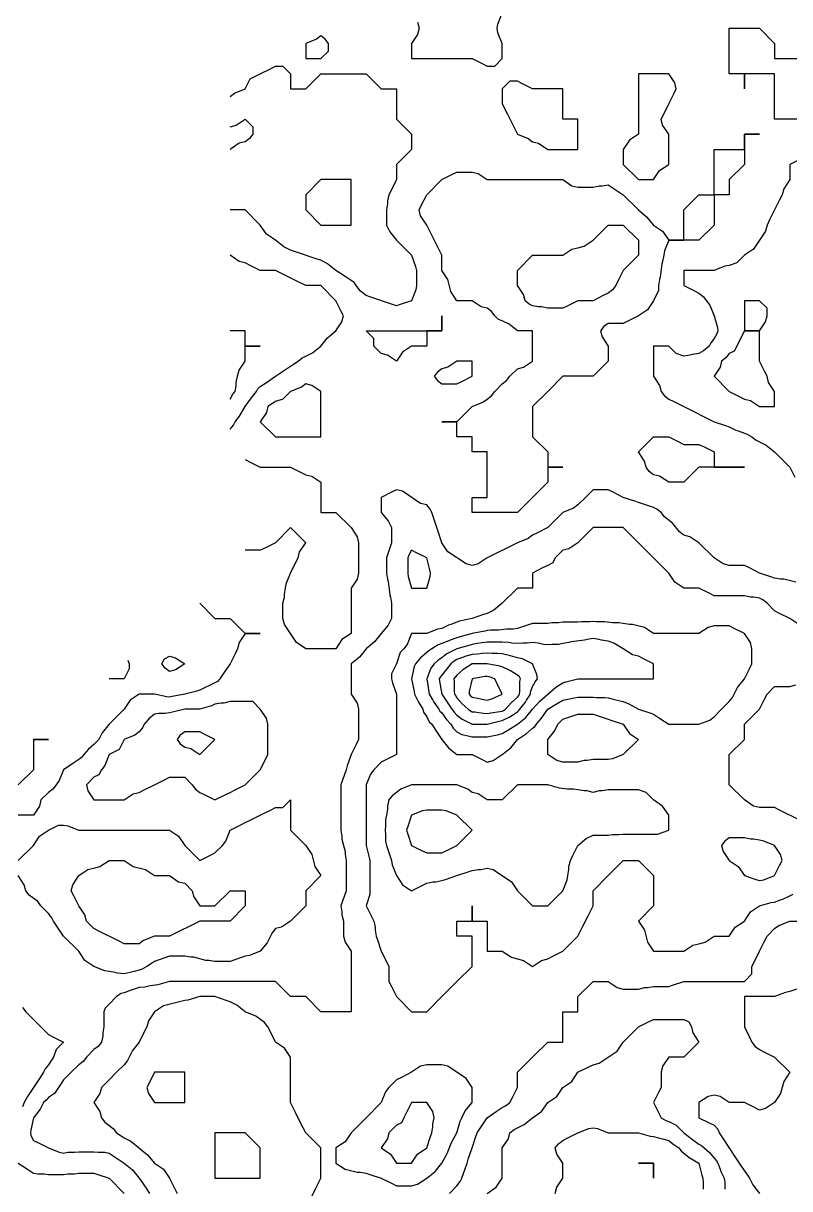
# Model space of a CAD drawing. Header units: inches. Extents: x 794995 to 811195, y 2485918 to 2508058.
# Drawn here: x 799505 to 801025, y 2496218 to 2498528 of the extents above; entities that cross this region are included whole.
import ezdxf

# ---------------------------------------------------------------- set-up
doc = ezdxf.new("R2010")
doc.units = ezdxf.units.IN
doc.header["$MEASUREMENT"] = 0
doc.layers.add('contour', color=7, linetype='Continuous')

msp = doc.modelspace()

# ---------------------------------------------------------------- linework, layer by layer
at = {"layer": 'contour'}
for points in [[(800287.2, 2498530.4), (800290.2, 2498518.4), (800287.2, 2498506.4), (800275.2, 2498488.4), (800275.2, 2498458.4), (800395.2, 2498458.4), (800415.2, 2498448.4), (800425.2, 2498443.4), (800440.2, 2498443.4), (800455.2, 2498458.4), (800455.2, 2498488.4), (800446.6, 2498509.8), (800445.2, 2498518.4), (800446.6, 2498526.9), (800455.2, 2498548.4)], [(801115.2, 2498338.4), (800995.2, 2498338.4), (800995.2, 2498428.4), (800935.2, 2498428.4), (800935.2, 2498398.4), (800935.2, 2498428.4), (800905.2, 2498428.4), (800905.2, 2498518.4), (800965.2, 2498518.4), (800995.2, 2498488.4), (800995.2, 2498458.4), (801115.2, 2498458.4)], [(799915.2, 2498383.4), (799923.7, 2498389.8), (799945.2, 2498398.4), (799955.2, 2498418.4), (799975.2, 2498428.4), (799995.2, 2498438.4), (800005.2, 2498443.4), (800020.2, 2498443.4), (800035.2, 2498428.4), (800035.2, 2498398.4), (800065.2, 2498398.4), (800095.2, 2498428.4), (800185.2, 2498428.4), (800215.2, 2498398.4), (800245.2, 2498398.4), (800245.2, 2498338.4), (800275.2, 2498308.4), (800275.2, 2498278.4), (800245.2, 2498248.4), (800245.2, 2498218.4), (800235.2, 2498198.4), (800230.2, 2498188.4), (800227.2, 2498176.4), (800227.2, 2498170.4), (800225.2, 2498158.4), (800225.2, 2498128.4), (800231.8, 2498115), (800245.2, 2498098.4), (800275.2, 2498068.4), (800282.7, 2498045.9), (800285.2, 2498038.4), (800285.2, 2498008.4), (800283.7, 2497999.8), (800275.2, 2497978.4), (800252.7, 2497970.9), (800245.2, 2497968.4), (800237.7, 2497970.9), (800192.7, 2497985.9), (800185.2, 2497988.4), (800174.2, 2497997.5), (800165.2, 2498008.4), (800161.2, 2498014.4), (800155.2, 2498018.4), (800143.2, 2498026.4), (800125.2, 2498038.4), (800108.5, 2498051.7), (800095.2, 2498058.4), (800087.7, 2498060.9), (800042.7, 2498075.9), (800035.2, 2498078.4), (800021.8, 2498085), (800005.2, 2498098.4), (799987.2, 2498110.4), (799975.2, 2498128.4), (799945.2, 2498158.4), (799915.2, 2498158.4)], [(799915.2, 2498323.4), (799927.2, 2498326.4), (799945.2, 2498338.4), (799960.2, 2498323.4), (799960.2, 2498308.4), (799953.7, 2498299.8), (799945.2, 2498293.4), (799933.2, 2498290.4), (799915.2, 2498278.4)], [(801045.2, 2498258.4), (801025.2, 2498248.4), (801025.2, 2498218.4), (801013.2, 2498200.4), (801010.2, 2498188.4), (801005.2, 2498178.4), (800995.2, 2498158.4), (800985.2, 2498138.4), (800980.2, 2498128.4), (800977.2, 2498116.4), (800965.2, 2498098.4), (800953.2, 2498080.4), (800935.2, 2498068.4), (800920.2, 2498053.4), (800905.2, 2498048.4), (800896.6, 2498046.9), (800875.2, 2498038.4), (800815.2, 2498038.4), (800815.2, 2498008.4), (800835.2, 2497998.4), (800845.2, 2497993.4), (800853.7, 2497986.9), (800866.6, 2497969.8), (800875.2, 2497948.4), (800881.8, 2497925), (800882.7, 2497918.4), (800880.6, 2497912.9), (800875.2, 2497903.4), (800868.5, 2497895), (800865.2, 2497888.4), (800854.4, 2497879.1), (800845.2, 2497873.4), (800831.8, 2497871.7), (800827.2, 2497870.4), (800815.2, 2497868.4), (800800.2, 2497873.4), (800785.2, 2497888.4), (800755.2, 2497888.4), (800755.2, 2497858.4), (800755.2, 2497828.4), (800767.2, 2497810.4), (800770.2, 2497798.4), (800776.6, 2497789.8), (800785.2, 2497783.4), (800795.2, 2497778.4), (800835.2, 2497758.4), (800855.2, 2497748.4), (800875.2, 2497738.4), (800897.7, 2497730.9), (800905.2, 2497728.4), (800918.5, 2497721.7), (800923.2, 2497720.4), (800935.2, 2497715.9), (800940.6, 2497713.8), (800950.2, 2497708.4), (800958.5, 2497701.7), (800965.2, 2497698.4), (800978.5, 2497691.7), (800995.2, 2497678.4), (801025.2, 2497648.4), (801035.2, 2497628.4)], [(799915.2, 2497723.4), (799921.8, 2497731.7), (799925.2, 2497738.4), (799934.2, 2497749.3), (799945.2, 2497768.4), (799958, 2497785.5), (799967.7, 2497798.4), (799970.2, 2497803.4), (799975.2, 2497808.4), (799987.2, 2497816.4), (800005.2, 2497828.4), (800023.2, 2497840.4), (800035.2, 2497848.4), (800041.2, 2497852.4), (800050.2, 2497858.4), (800058.5, 2497865), (800065.2, 2497868.4), (800078.5, 2497875), (800095.2, 2497888.4), (800108.5, 2497905), (800125.2, 2497918.4), (800137.2, 2497936.4), (800140.2, 2497948.4), (800135.2, 2497958.4), (800125.2, 2497978.4), (800095.2, 2498008.4), (800065.2, 2498008.4), (800045.2, 2498018.4), (800025.2, 2498028.4), (800005.2, 2498038.4), (799975.2, 2498038.4), (799955.2, 2498048.4), (799945.2, 2498053.4), (799933.2, 2498056.4), (799915.2, 2498068.4)], [(799915.2, 2497783.4), (799920.6, 2497792.9), (799925.2, 2497798.4), (799927.2, 2497810.4), (799927.2, 2497816.4), (799930.2, 2497828.4), (799933.2, 2497840.4), (799945.2, 2497858.4), (799945.2, 2497888.4), (799975.2, 2497888.4), (799945.2, 2497888.4), (799945.2, 2497918.4), (799915.2, 2497918.4)], [(799945.2, 2497663.4), (799955.2, 2497658.4), (799975.2, 2497648.4), (800035.2, 2497648.4), (800055.2, 2497638.4), (800065.2, 2497633.4), (800077.2, 2497630.4), (800095.2, 2497618.4), (800095.2, 2497558.4), (800125.2, 2497558.4), (800155.2, 2497528.4), (800167.2, 2497510.4), (800170.2, 2497498.4), (800170.2, 2497438.4), (800167.2, 2497426.4), (800155.2, 2497408.4), (800155.2, 2497318.4), (800137.2, 2497306.4), (800125.2, 2497288.4), (800065.2, 2497288.4), (800047.2, 2497300.4), (800023.2, 2497336.4), (800020.2, 2497348.4), (800020.2, 2497378.4), (800023.2, 2497390.4), (800023.2, 2497396.4), (800025.2, 2497408.4), (800026.6, 2497416.9), (800035.2, 2497438.4), (800045.2, 2497458.4), (800050.2, 2497468.4), (800053.2, 2497480.4), (800065.2, 2497498.4), (800035.2, 2497528.4), (800005.2, 2497498.4), (799985.2, 2497488.4), (799975.2, 2497483.4), (799945.2, 2497483.4)], [(801037.2, 2497420.4), (801013.2, 2497426.4), (801007.2, 2497426.4), (800995.2, 2497428.4), (800987.7, 2497430.9), (800965.2, 2497438.4), (800945.2, 2497448.4), (800935.2, 2497453.4), (800905.2, 2497453.4), (800893.2, 2497456.4), (800875.2, 2497468.4), (800845.2, 2497498.4), (800827.2, 2497510.4), (800815.2, 2497513.4), (800806.6, 2497519.8), (800793.7, 2497536.9), (800776.6, 2497549.8), (800770.2, 2497558.4), (800761.8, 2497565), (800755.2, 2497568.4), (800725.2, 2497578.4), (800717.7, 2497580.9), (800695.2, 2497588.4), (800675.2, 2497598.4), (800665.2, 2497603.4), (800635.2, 2497603.4), (800620.2, 2497588.4), (800605.2, 2497573.4), (800596.6, 2497566.9), (800575.2, 2497558.4), (800545.2, 2497528.4), (800525.2, 2497518.4), (800515.2, 2497513.4), (800506.6, 2497506.9), (800485.2, 2497498.4), (800465.2, 2497488.4), (800445.2, 2497478.4), (800425.2, 2497468.4), (800407.2, 2497456.4), (800395.2, 2497453.4), (800383.2, 2497456.4), (800347.2, 2497480.4), (800335.2, 2497498.4), (800327.7, 2497520.9), (800325.2, 2497528.4), (800315.2, 2497558.4), (800311.8, 2497565), (800305.2, 2497573.4), (800293.2, 2497576.4), (800257.2, 2497600.4), (800245.2, 2497603.4), (800235.2, 2497598.4), (800215.2, 2497588.4), (800215.2, 2497558.4), (800228.5, 2497541.7), (800235.2, 2497528.4), (800235.2, 2497498.4), (800225.2, 2497468.4), (800225.2, 2497438.4), (800227.2, 2497426.4), (800228.5, 2497421.7), (800231.8, 2497395), (800233.2, 2497390.4), (800235.2, 2497378.4), (800235.2, 2497348.4), (800228.5, 2497335), (800215.2, 2497318.4), (800201.8, 2497301.7), (800185.2, 2497288.4), (800171.8, 2497271.7), (800155.2, 2497258.4), (800155.2, 2497198.4), (800167.2, 2497180.4), (800170.2, 2497168.4), (800170.2, 2497108.4), (800165.2, 2497098.4), (800155.2, 2497078.4), (800147.7, 2497055.9), (800145.2, 2497048.4), (800135.2, 2497018.4), (800135.2, 2496928.4), (800137.2, 2496916.4), (800137.2, 2496910.4), (800143.2, 2496886.4), (800143.2, 2496880.4), (800145.2, 2496868.4), (800145.2, 2496808.4), (800135.2, 2496778.4), (800137.2, 2496766.4), (800137.2, 2496760.4), (800140.2, 2496748.4), (800140.2, 2496718.4), (800143.2, 2496706.4), (800155.2, 2496688.4), (800155.2, 2496568.4), (800095.2, 2496568.4), (800065.2, 2496598.4), (800035.2, 2496598.4), (800005.2, 2496628.4), (799795.2, 2496628.4), (799771.8, 2496621.7), (799756.6, 2496619.8), (799746.1, 2496617.5), (799735.2, 2496616.4), (799721.3, 2496612.2), (799717.2, 2496610.4), (799705.2, 2496605.9), (799699.2, 2496604.4), (799690.2, 2496598.4), (799675.2, 2496583.4), (799667.7, 2496575.9), (799665.2, 2496568.4), (799665.2, 2496538.4), (799663.2, 2496526.4), (799663.2, 2496520.4), (799660.2, 2496508.4), (799653.7, 2496499.8), (799645.2, 2496493.4), (799630.2, 2496478.4), (799623.7, 2496469.8), (799615.2, 2496463.4), (799600.2, 2496448.4), (799585.2, 2496433.4), (799579.2, 2496424.4), (799575.2, 2496418.4), (799567.2, 2496406.4), (799555.2, 2496398.4), (799550.2, 2496393.4), (799545.2, 2496388.4), (799538.5, 2496375), (799525.2, 2496358.4), (799520.2, 2496333.4), (799519.2, 2496328.4), (799520.2, 2496323.4), (799525.2, 2496313.4), (799535.2, 2496308.4), (799555.2, 2496298.4), (799576.6, 2496289.8), (799585.2, 2496288.4), (799593.7, 2496289.8), (799606.6, 2496289.8), (799615.2, 2496290.9), (799645.2, 2496290.9), (799653.7, 2496289.8), (799666.6, 2496289.8), (799675.2, 2496288.4), (799687.2, 2496280.4), (799705.2, 2496268.4), (799721.8, 2496255), (799735.2, 2496238.4), (799747.2, 2496220.4), (799755.2, 2496208.4)], [(801043.2, 2497336.4), (801025.2, 2497348.4), (801005.2, 2497358.4), (800995.2, 2497363.4), (800980.2, 2497378.4), (800971.8, 2497385), (800965.2, 2497388.4), (800953.2, 2497390.4), (800947.2, 2497390.4), (800935.2, 2497393.4), (800875.2, 2497393.4), (800865.2, 2497398.4), (800845.2, 2497408.4), (800815.2, 2497408.4), (800797.2, 2497420.4), (800785.2, 2497438.4), (800695.2, 2497528.4), (800635.2, 2497528.4), (800605.2, 2497498.4), (800587.2, 2497486.4), (800575.2, 2497483.4), (800560.2, 2497468.4), (800555.2, 2497458.4), (800545.2, 2497453.4), (800535.2, 2497448.4), (800515.2, 2497438.4), (800515.2, 2497408.4), (800485.2, 2497408.4), (800455.2, 2497378.4), (800438.5, 2497365), (800425.2, 2497358.4), (800417.7, 2497355.9), (800395.2, 2497348.4), (800370.6, 2497342.9), (800365.2, 2497340.9), (800353.2, 2497336.4), (800348.5, 2497335), (800335.2, 2497328.4), (800326.6, 2497326.9), (800305.2, 2497318.4), (800275.2, 2497318.4), (800266.6, 2497296.9), (800260.2, 2497288.4), (800252.7, 2497280.9), (800245.2, 2497258.4), (800235.2, 2497238.4), (800235.2, 2497228.4), (800237.7, 2497220.9), (800245.2, 2497198.4), (800245.2, 2497078.4), (800225.2, 2497068.4), (800215.2, 2497063.4), (800200.2, 2497048.4), (800193.7, 2497039.8), (800185.2, 2497018.4), (800185.2, 2496898.4), (800191.2, 2496874.4), (800192.7, 2496868.4), (800192.7, 2496800.9), (800185.2, 2496778.4), (800195.2, 2496758.4), (800200.2, 2496748.4), (800203.2, 2496736.4), (800203.2, 2496730.4), (800205.2, 2496718.4), (800207.7, 2496710.9), (800215.2, 2496688.4), (800225.2, 2496668.4), (800230.2, 2496658.4), (800230.2, 2496628.4), (800235.2, 2496618.4), (800245.2, 2496598.4), (800275.2, 2496568.4), (800305.2, 2496568.4), (800335.2, 2496598.4), (800365.2, 2496628.4), (800395.2, 2496658.4), (800395.2, 2496718.4), (800365.2, 2496718.4), (800365.2, 2496748.4), (800395.2, 2496748.4), (800395.2, 2496778.4), (800395.2, 2496748.4), (800425.2, 2496748.4), (800425.2, 2496688.4), (800455.2, 2496688.4), (800473.2, 2496676.4), (800497.2, 2496670.4), (800515.2, 2496658.4), (800533.2, 2496670.4), (800545.2, 2496673.4), (800555.2, 2496678.4), (800575.2, 2496688.4), (800605.2, 2496718.4), (800615.2, 2496738.4), (800625.2, 2496758.4), (800635.2, 2496778.4), (800635.2, 2496808.4), (800665.2, 2496838.4), (800695.2, 2496868.4), (800725.2, 2496868.4), (800755.2, 2496838.4), (800755.2, 2496778.4), (800725.2, 2496748.4), (800737.2, 2496730.4), (800743.2, 2496706.4), (800755.2, 2496688.4), (800815.2, 2496688.4), (800833.2, 2496700.4), (800845.2, 2496703.4), (800857.2, 2496706.4), (800875.2, 2496718.4), (800905.2, 2496718.4), (800917.2, 2496736.4), (800935.2, 2496748.4), (800947.2, 2496766.4), (800965.2, 2496778.4), (800988.5, 2496785), (800995.2, 2496785.9), (801007.2, 2496790.4), (801011.8, 2496791.7), (801025.2, 2496798.4), (801031.8, 2496801.7)], [(799855.2, 2497378.4), (799885.2, 2497348.4), (799915.2, 2497348.4), (799945.2, 2497318.4), (799975.2, 2497318.4), (799945.2, 2497318.4), (799933.2, 2497300.4), (799930.2, 2497288.4), (799925.2, 2497278.4), (799915.2, 2497258.4), (799903.2, 2497240.4), (799895.2, 2497228.4), (799890.2, 2497223.4), (799885.2, 2497220.9), (799855.2, 2497205.9), (799849.2, 2497204.4), (799825.2, 2497198.4), (799800.2, 2497193.4), (799795.2, 2497192.4), (799789.7, 2497192.9), (799765.2, 2497198.4), (799735.2, 2497198.4), (799717.2, 2497186.4), (799705.2, 2497168.4), (799675.2, 2497138.4), (799661.8, 2497121.7), (799655.2, 2497108.4), (799650.2, 2497103.4), (799645.2, 2497098.4), (799634.2, 2497089.3), (799625.2, 2497078.4), (799620.6, 2497072.9), (799615.2, 2497068.4), (799603.2, 2497060.4), (799585.2, 2497048.4), (799576.6, 2497026.9), (799570.2, 2497018.4), (799563.7, 2497009.8), (799555.2, 2497003.4), (799540.2, 2496988.4), (799537.2, 2496976.4), (799525.2, 2496958.4), (799495.2, 2496958.4)], [(799712.7, 2497265.9), (799715.2, 2497258.4), (799715.2, 2497248.4), (799705.2, 2497228.4), (799675.2, 2497228.4)], [(801045.2, 2496948.4), (801005.2, 2496968.4), (800995.2, 2496973.4), (800965.2, 2496973.4), (800953.2, 2496976.4), (800935.2, 2496988.4), (800905.2, 2497018.4), (800905.2, 2497078.4), (800935.2, 2497108.4), (800935.2, 2497138.4), (800965.2, 2497168.4), (800975.2, 2497188.4), (800980.2, 2497198.4), (800995.2, 2497213.4), (801025.2, 2497213.4), (801037.2, 2497216.4)], [(799525.2, 2497108.4), (799555.2, 2497108.4), (799525.2, 2497108.4), (799525.2, 2497078.4), (799525.2, 2497048.4), (799495.2, 2497018.4)], [(799495.2, 2496868.4), (799525.2, 2496898.4), (799537.2, 2496916.4), (799555.2, 2496928.4), (799575.2, 2496938.4), (799585.2, 2496938.4), (799593.7, 2496936.9), (799615.2, 2496928.4), (799795.2, 2496928.4), (799813.2, 2496916.4), (799825.2, 2496898.4), (799855.2, 2496868.4), (799875.2, 2496878.4), (799885.2, 2496883.4), (799900.2, 2496898.4), (799906.6, 2496906.9), (799915.2, 2496928.4), (799935.2, 2496938.4), (799945.2, 2496943.4), (799955.2, 2496948.4), (799975.2, 2496958.4), (799995.2, 2496968.4), (800005.2, 2496973.4), (800020.2, 2496973.4), (800035.2, 2496988.4), (800035.2, 2496928.4), (800065.2, 2496898.4), (800077.2, 2496880.4), (800083.2, 2496856.4), (800095.2, 2496838.4), (800065.2, 2496808.4), (800065.2, 2496778.4), (800035.2, 2496748.4), (800017.2, 2496736.4), (800005.2, 2496733.4), (799998.5, 2496725), (799995.2, 2496718.4), (799988.5, 2496705), (799975.2, 2496688.4), (799953.7, 2496679.8), (799945.2, 2496678.4), (799915.2, 2496668.4), (799885.2, 2496668.4), (799873.2, 2496670.4), (799867.2, 2496670.4), (799843.2, 2496676.4), (799837.2, 2496676.4), (799825.2, 2496678.4), (799795.2, 2496678.4), (799765.2, 2496668.4), (799759.2, 2496664.4), (799750.2, 2496658.4), (799740.6, 2496652.9), (799735.2, 2496650.9), (799725.2, 2496648.4), (799717.2, 2496646.4), (799705.2, 2496643.4), (799691.8, 2496645), (799687.2, 2496646.4), (799675.2, 2496648.4), (799666.6, 2496649.8), (799645.2, 2496658.4), (799627.2, 2496670.4), (799615.2, 2496688.4), (799585.2, 2496718.4), (799573.2, 2496736.4), (799565.2, 2496748.4), (799561.8, 2496755), (799555.2, 2496763.4), (799540.2, 2496778.4), (799533.7, 2496786.9), (799516.6, 2496799.8), (799510.2, 2496808.4), (799507.2, 2496820.4), (799495.2, 2496838.4)], [(800350.2, 2496208.4), (800365.2, 2496223.4), (800371.8, 2496231.7), (800375.2, 2496238.4), (800385.2, 2496268.4), (800387.7, 2496275.9), (800395.2, 2496298.4), (800402.7, 2496320.9), (800405.2, 2496328.4), (800413.2, 2496340.4), (800425.2, 2496358.4), (800443.2, 2496370.4), (800455.2, 2496378.4), (800461.8, 2496381.7), (800470.2, 2496388.4), (800475.2, 2496398.4), (800485.2, 2496418.4), (800485.2, 2496448.4), (800515.2, 2496478.4), (800545.2, 2496508.4), (800575.2, 2496508.4), (800575.2, 2496568.4), (800605.2, 2496568.4), (800605.2, 2496598.4), (800635.2, 2496628.4), (800665.2, 2496628.4), (800683.2, 2496616.4), (800695.2, 2496613.4), (800725.2, 2496613.4), (800737.2, 2496616.4), (800743.2, 2496616.4), (800755.2, 2496618.4), (800785.2, 2496618.4), (800792.7, 2496620.9), (800815.2, 2496628.4), (800935.2, 2496628.4), (800950.2, 2496643.4), (800950.2, 2496658.4), (800955.2, 2496668.4), (800965.2, 2496688.4), (800975.2, 2496708.4), (800980.2, 2496718.4), (800995.2, 2496733.4), (801003.7, 2496739.8), (801025.2, 2496748.4), (801085.2, 2496748.4)], [(801055.2, 2496618.4), (801025.2, 2496608.4), (801016.6, 2496606.9), (800995.2, 2496598.4), (800935.2, 2496598.4), (800935.2, 2496568.4), (800935.2, 2496538.4), (800945.2, 2496518.4), (800950.2, 2496508.4), (800956.6, 2496499.8), (800965.2, 2496493.4), (800975.2, 2496488.4), (800995.2, 2496478.4), (801025.2, 2496448.4), (801013.2, 2496430.4), (801010.2, 2496418.4), (801007.2, 2496406.4), (800995.2, 2496388.4), (800977.2, 2496376.4), (800965.2, 2496373.4), (800955.2, 2496378.4), (800935.2, 2496388.4), (800905.2, 2496388.4), (800887.2, 2496400.4), (800875.2, 2496403.4), (800863.2, 2496400.4), (800845.2, 2496388.4), (800845.2, 2496358.4), (800865.2, 2496348.4), (800875.2, 2496343.4), (800882.7, 2496335.9), (800885.2, 2496328.4), (800893.2, 2496316.4), (800917.2, 2496280.4), (800925.2, 2496268.4), (800929.2, 2496262.4), (800941.2, 2496244.4), (800945.2, 2496238.4), (800951.8, 2496225), (800965.2, 2496208.4)], [(800075.2, 2496198.4), (800085.2, 2496218.4), (800095.2, 2496238.4), (800095.2, 2496298.4), (800065.2, 2496328.4), (800055.2, 2496348.4), (800045.2, 2496368.4), (800035.2, 2496388.4), (800035.2, 2496478.4), (800023.2, 2496496.4), (800005.2, 2496508.4), (799995.2, 2496528.4), (799990.2, 2496538.4), (799983.7, 2496546.9), (799966.6, 2496559.8), (799945.2, 2496568.4), (799928.5, 2496581.7), (799915.2, 2496588.4), (799907.7, 2496590.9), (799885.2, 2496598.4), (799855.2, 2496598.4), (799831.8, 2496591.7), (799825.2, 2496590.9), (799815.2, 2496588.4), (799807.2, 2496586.4), (799783.2, 2496580.4), (799765.2, 2496568.4), (799753.2, 2496550.4), (799750.2, 2496538.4), (799745.2, 2496528.4), (799735.2, 2496508.4), (799721.8, 2496491.7), (799715.2, 2496478.4), (799711.8, 2496471.7), (799705.2, 2496463.4), (799690.2, 2496448.4), (799675.2, 2496433.4), (799660.2, 2496418.4), (799657.2, 2496406.4), (799645.2, 2496388.4), (799657.2, 2496370.4), (799660.2, 2496358.4), (799666.6, 2496349.8), (799683.7, 2496336.9), (799690.2, 2496328.4), (799699.2, 2496322.4), (799705.2, 2496318.4), (799718.5, 2496311.7), (799751.8, 2496285), (799765.2, 2496268.4), (799783.2, 2496256.4), (799795.2, 2496238.4), (799805.2, 2496218.4), (799810.2, 2496208.4)], [(799503.7, 2496576.9), (799510.2, 2496568.4), (799555.2, 2496523.4), (799565.2, 2496518.4), (799585.2, 2496508.4), (799570.2, 2496493.4), (799565.2, 2496478.4), (799561.2, 2496472.4), (799555.2, 2496463.4), (799548.5, 2496455), (799545.2, 2496448.4), (799537.2, 2496436.4), (799525.2, 2496418.4), (799513.2, 2496400.4), (799507.2, 2496388.4), (799503.7, 2496379.8)], [(800425.2, 2496208.4), (800443.2, 2496220.4), (800455.2, 2496238.4), (800455.2, 2496298.4), (800467.2, 2496316.4), (800470.2, 2496328.4), (800478.5, 2496335), (800485.2, 2496338.4), (800498.5, 2496345), (800515.2, 2496358.4), (800533.2, 2496370.4), (800545.2, 2496388.4), (800563.2, 2496400.4), (800575.2, 2496418.4), (800593.2, 2496430.4), (800605.2, 2496448.4), (800625.2, 2496458.4), (800635.2, 2496463.4), (800647.2, 2496466.4), (800665.2, 2496478.4), (800683.2, 2496490.4), (800695.2, 2496508.4), (800725.2, 2496538.4), (800745.2, 2496548.4), (800755.2, 2496553.4), (800815.2, 2496553.4), (800825.2, 2496548.4), (800830.2, 2496538.4), (800833.2, 2496526.4), (800845.2, 2496508.4), (800815.2, 2496478.4), (800785.2, 2496478.4), (800773.2, 2496460.4), (800770.2, 2496448.4), (800770.2, 2496418.4), (800765.2, 2496408.4), (800755.2, 2496388.4), (800765.2, 2496368.4), (800770.2, 2496358.4), (800779.7, 2496352.9), (800785.2, 2496350.9), (800800.2, 2496343.4), (800815.2, 2496328.4), (800832.3, 2496315.5), (800845.2, 2496305.9), (800850.2, 2496303.4), (800855.2, 2496298.4), (800865.9, 2496289.1), (800875.2, 2496278.4), (800879.8, 2496273), (800882.7, 2496268.4), (800887.2, 2496256.4), (800888.5, 2496251.7), (800895.2, 2496238.4), (800896.6, 2496229.8), (800896.6, 2496216.9)], [(800560.2, 2496208.4), (800563.2, 2496220.4), (800575.2, 2496238.4), (800575.2, 2496268.4), (800563.2, 2496286.4), (800560.2, 2496298.4), (800566.6, 2496306.9), (800575.2, 2496313.4), (800585.2, 2496318.4), (800605.2, 2496328.4), (800626.6, 2496336.9), (800635.2, 2496338.4), (800643.7, 2496336.9), (800665.2, 2496328.4), (800725.2, 2496328.4), (800748.5, 2496321.7), (800755.2, 2496320.9), (800765.2, 2496318.4), (800773.2, 2496316.4), (800785.2, 2496313.4), (800793.7, 2496306.9), (800805.2, 2496298.4), (800809.7, 2496292.9), (800815.2, 2496288.4), (800826.1, 2496279.3), (800845.2, 2496268.4), (800851.2, 2496244.4), (800852.7, 2496238.4), (800853.7, 2496229.8), (800853.7, 2496216.9)], [(799495.2, 2496268.4), (799513.2, 2496256.4), (799525.2, 2496248.4), (799533.7, 2496246.9), (799546.6, 2496246.9), (799555.2, 2496245.9), (799585.2, 2496245.9), (799593.7, 2496246.9), (799606.6, 2496246.9), (799615.2, 2496248.4), (799645.2, 2496248.4), (799652.7, 2496245.9), (799675.2, 2496238.4), (799705.2, 2496208.4)]]:
    msp.add_lwpolyline(points, dxfattribs=at)
for points in [[(800095.2, 2498458.4), (800110.2, 2498473.4), (800110.2, 2498488.4), (800103.7, 2498496.9), (800095.2, 2498503.4), (800086.6, 2498496.9), (800065.2, 2498488.4), (800065.2, 2498458.4)], [(800755.2, 2498218.4), (800767.2, 2498236.4), (800785.2, 2498248.4), (800785.2, 2498308.4), (800773.2, 2498326.4), (800770.2, 2498338.4), (800775.2, 2498348.4), (800785.2, 2498368.4), (800795.2, 2498388.4), (800800.2, 2498398.4), (800797.2, 2498410.4), (800785.2, 2498428.4), (800725.2, 2498428.4), (800725.2, 2498398.4), (800725.2, 2498308.4), (800707.2, 2498296.4), (800695.2, 2498278.4), (800695.2, 2498248.4), (800725.2, 2498218.4)], [(800575.2, 2498278.4), (800605.2, 2498278.4), (800605.2, 2498338.4), (800575.2, 2498338.4), (800575.2, 2498398.4), (800515.2, 2498398.4), (800495.2, 2498408.4), (800485.2, 2498413.4), (800470.2, 2498413.4), (800455.2, 2498398.4), (800455.2, 2498368.4), (800465.2, 2498348.4), (800475.2, 2498328.4), (800485.2, 2498308.4), (800506.6, 2498299.8), (800515.2, 2498293.4), (800527.2, 2498290.4), (800545.2, 2498278.4)], [(800485.2, 2497558.4), (800395.2, 2497558.4), (800395.2, 2497588.4), (800425.2, 2497588.4), (800425.2, 2497678.4), (800395.2, 2497678.4), (800395.2, 2497708.4), (800365.2, 2497708.4), (800365.2, 2497738.4), (800335.2, 2497738.4), (800365.2, 2497738.4), (800395.2, 2497768.4), (800416.6, 2497776.9), (800425.2, 2497783.4), (800433.7, 2497789.8), (800440.2, 2497798.4), (800455.2, 2497813.4), (800463.7, 2497819.8), (800470.2, 2497828.4), (800485.2, 2497843.4), (800497.2, 2497846.4), (800515.2, 2497858.4), (800515.2, 2497918.4), (800485.2, 2497918.4), (800468.5, 2497931.7), (800455.2, 2497938.4), (800447.7, 2497940.9), (800440.2, 2497948.4), (800433.7, 2497956.9), (800425.2, 2497963.4), (800413.2, 2497966.4), (800395.2, 2497978.4), (800365.2, 2497978.4), (800353.2, 2497996.4), (800347.2, 2498020.4), (800335.2, 2498038.4), (800335.2, 2498068.4), (800325.2, 2498088.4), (800315.2, 2498108.4), (800305.2, 2498128.4), (800293.2, 2498146.4), (800290.2, 2498158.4), (800295.2, 2498168.4), (800305.2, 2498188.4), (800335.2, 2498218.4), (800355.2, 2498228.4), (800365.2, 2498233.4), (800395.2, 2498233.4), (800407.2, 2498230.4), (800425.2, 2498218.4), (800575.2, 2498218.4), (800593.2, 2498206.4), (800605.2, 2498203.4), (800635.2, 2498203.4), (800647.2, 2498206.4), (800653.2, 2498206.4), (800665.2, 2498208.4), (800677.2, 2498200.4), (800695.2, 2498188.4), (800725.2, 2498158.4), (800741.3, 2498144.5), (800755.2, 2498128.4), (800773.2, 2498116.4), (800785.2, 2498098.4), (800815.2, 2498098.4), (800815.2, 2498158.4), (800845.2, 2498188.4), (800875.2, 2498188.4), (800875.2, 2498278.4), (800905.2, 2498278.4), (800935.2, 2498278.4), (800935.2, 2498308.4), (800965.2, 2498308.4), (800935.2, 2498308.4), (800935.2, 2498278.4), (800935.2, 2498248.4), (800905.2, 2498218.4), (800905.2, 2498188.4), (800875.2, 2498188.4), (800875.2, 2498158.4), (800875.2, 2498128.4), (800845.2, 2498098.4), (800785.2, 2498098.4), (800776.6, 2498076.9), (800775.2, 2498068.4), (800773.2, 2498056.4), (800771.8, 2498051.7), (800768.5, 2498025), (800767.2, 2498020.4), (800765.2, 2498008.4), (800765.2, 2497998.4), (800755.2, 2497978.4), (800743.2, 2497960.4), (800725.2, 2497948.4), (800705.2, 2497938.4), (800695.2, 2497933.4), (800665.2, 2497933.4), (800656.6, 2497926.9), (800650.2, 2497918.4), (800653.2, 2497906.4), (800665.2, 2497888.4), (800665.2, 2497858.4), (800635.2, 2497828.4), (800575.2, 2497828.4), (800545.2, 2497798.4), (800515.2, 2497768.4), (800515.2, 2497708.4), (800545.2, 2497678.4), (800545.2, 2497648.4), (800575.2, 2497648.4), (800545.2, 2497648.4), (800545.2, 2497618.4), (800515.2, 2497588.4)], [(800125.2, 2498128.4), (800155.2, 2498128.4), (800155.2, 2498218.4), (800095.2, 2498218.4), (800065.2, 2498188.4), (800065.2, 2498158.4), (800095.2, 2498128.4)], [(800635.2, 2497978.4), (800605.2, 2497978.4), (800585.2, 2497968.4), (800575.2, 2497963.4), (800545.2, 2497963.4), (800533.2, 2497966.4), (800527.2, 2497966.4), (800515.2, 2497968.4), (800508.5, 2497971.7), (800500.2, 2497978.4), (800497.2, 2497990.4), (800485.2, 2498008.4), (800485.2, 2498038.4), (800515.2, 2498068.4), (800575.2, 2498068.4), (800593.2, 2498080.4), (800605.2, 2498083.4), (800617.2, 2498086.4), (800635.2, 2498098.4), (800665.2, 2498128.4), (800695.2, 2498128.4), (800725.2, 2498098.4), (800725.2, 2498068.4), (800695.2, 2498038.4), (800685.2, 2498018.4), (800680.2, 2498008.4), (800673.7, 2497999.8), (800665.2, 2497993.4), (800655.2, 2497988.4)], [(800965.2, 2497918.4), (800977.2, 2497936.4), (800980.2, 2497948.4), (800980.2, 2497963.4), (800965.2, 2497978.4), (800935.2, 2497978.4), (800935.2, 2497948.4), (800935.2, 2497918.4)], [(800245.2, 2497858.4), (800227.2, 2497870.4), (800215.2, 2497873.4), (800200.2, 2497888.4), (800200.2, 2497903.4), (800185.2, 2497918.4), (800305.2, 2497918.4), (800335.2, 2497918.4), (800335.2, 2497948.4), (800335.2, 2497918.4), (800305.2, 2497918.4), (800305.2, 2497888.4), (800275.2, 2497888.4), (800257.2, 2497876.4)], [(800965.2, 2497768.4), (800995.2, 2497768.4), (800995.2, 2497798.4), (800983.2, 2497816.4), (800980.2, 2497828.4), (800975.2, 2497838.4), (800965.2, 2497858.4), (800965.2, 2497918.4), (800935.2, 2497918.4), (800925.2, 2497898.4), (800920.2, 2497888.4), (800915.2, 2497878.4), (800905.2, 2497873.4), (800898.5, 2497865), (800890.2, 2497858.4), (800887.2, 2497846.4), (800875.2, 2497828.4), (800905.2, 2497798.4), (800925.2, 2497788.4), (800935.2, 2497783.4), (800947.2, 2497780.4)], [(800365.2, 2497813.4), (800375.2, 2497818.4), (800395.2, 2497828.4), (800395.2, 2497858.4), (800365.2, 2497858.4), (800347.2, 2497846.4), (800335.2, 2497843.4), (800326.6, 2497836.9), (800320.2, 2497828.4), (800326.6, 2497819.8), (800335.2, 2497813.4)], [(800065.2, 2497708.4), (800095.2, 2497708.4), (800095.2, 2497798.4), (800077.2, 2497810.4), (800065.2, 2497813.4), (800056.6, 2497806.9), (800035.2, 2497798.4), (800020.2, 2497783.4), (800005.2, 2497778.4), (799999.2, 2497774.4), (799990.2, 2497768.4), (799987.2, 2497756.4), (799975.2, 2497738.4), (800005.2, 2497708.4)], [(800815.2, 2497618.4), (800785.2, 2497618.4), (800767.2, 2497630.4), (800755.2, 2497633.4), (800746.6, 2497639.8), (800740.2, 2497648.4), (800737.2, 2497660.4), (800725.2, 2497678.4), (800755.2, 2497708.4), (800785.2, 2497708.4), (800805.2, 2497698.4), (800815.2, 2497693.4), (800845.2, 2497693.4), (800855.2, 2497688.4), (800875.2, 2497678.4), (800875.2, 2497648.4), (800935.2, 2497648.4), (800845.2, 2497648.4)], [(800305.2, 2497408.4), (800311.8, 2497431.7), (800312.7, 2497438.4), (800311.2, 2497444.4), (800305.2, 2497468.4), (800285.2, 2497478.4), (800275.2, 2497483.4), (800269.7, 2497473.8), (800267.7, 2497468.4), (800267.7, 2497438.4), (800268.5, 2497431.7), (800275.2, 2497408.4)], [(800425.2, 2497063.4), (800437.2, 2497066.4), (800455.2, 2497078.4), (800471.8, 2497091.7), (800485.2, 2497108.4), (800503.2, 2497120.4), (800515.2, 2497130.9), (800519.4, 2497134.1), (800522.7, 2497138.4), (800533.2, 2497150.4), (800545.2, 2497168.4), (800563.9, 2497179.6), (800575.2, 2497186.4), (800585.2, 2497188.4), (800597.7, 2497190.9), (800605.2, 2497192.4), (800635.2, 2497192.4), (800641.8, 2497191.7), (800658.5, 2497191.7), (800665.2, 2497190.9), (800675.2, 2497188.4), (800683.2, 2497186.4), (800695.2, 2497183.4), (800706.1, 2497179.3), (800725.2, 2497168.4), (800747.7, 2497160.9), (800755.2, 2497158.4), (800767.2, 2497150.4), (800785.2, 2497138.4), (800845.2, 2497138.4), (800866.6, 2497146.9), (800875.2, 2497153.4), (800890.2, 2497168.4), (800905.2, 2497183.4), (800911.8, 2497191.7), (800915.2, 2497198.4), (800921.8, 2497211.7), (800935.2, 2497228.4), (800945.2, 2497248.4), (800950.2, 2497258.4), (800950.2, 2497288.4), (800947.2, 2497300.4), (800935.2, 2497318.4), (800915.2, 2497328.4), (800905.2, 2497333.4), (800875.2, 2497333.4), (800863.2, 2497330.4), (800845.2, 2497318.4), (800755.2, 2497318.4), (800737.2, 2497330.4), (800713.2, 2497336.4), (800707.2, 2497336.4), (800695.2, 2497338.4), (800686.6, 2497339.8), (800673.7, 2497339.8), (800658.5, 2497341.7), (800641.8, 2497341.7), (800635.2, 2497342.4), (800628.5, 2497341.7), (800611.8, 2497341.7), (800605.2, 2497340.9), (800575.2, 2497340.9), (800566.6, 2497339.8), (800553.7, 2497339.8), (800545.2, 2497338.4), (800515.2, 2497338.4), (800485.2, 2497328.4), (800476.6, 2497326.9), (800463.7, 2497326.9), (800448.5, 2497325), (800431.8, 2497325), (800425.2, 2497324.4), (800420.2, 2497323.4), (800395.2, 2497318.4), (800371.8, 2497311.7), (800365.2, 2497309.8), (800351.8, 2497305), (800349.3, 2497304.2), (800335.2, 2497298.4), (800327.7, 2497295.9), (800315.2, 2497288.4), (800309.2, 2497284.4), (800305.2, 2497280.9), (800293.2, 2497270.4), (800282.7, 2497258.4), (800280.6, 2497252.9), (800275.2, 2497228.4), (800280.2, 2497203.4), (800281.2, 2497198.4), (800287.2, 2497186.4), (800289, 2497182.2), (800297.7, 2497168.4), (800299.2, 2497162.4), (800305.2, 2497153.4), (800310.2, 2497143.4), (800315.2, 2497138.4), (800323.2, 2497126.4), (800335.2, 2497108.4), (800348.5, 2497091.7), (800365.2, 2497078.4), (800395.2, 2497078.4), (800415.2, 2497068.4)], [(800455.2, 2497120.4), (800466.4, 2497127.1), (800485.2, 2497138.4), (800501.8, 2497151.7), (800515.2, 2497168.4), (800529.3, 2497184.2), (800545.2, 2497198.4), (800561.3, 2497212.2), (800575.2, 2497220.9), (800581.2, 2497222.4), (800605.2, 2497228.4), (800725.2, 2497228.4), (800755.2, 2497228.4), (800755.2, 2497258.4), (800735.2, 2497268.4), (800725.2, 2497273.4), (800713.2, 2497276.4), (800695.2, 2497288.4), (800676.1, 2497299.3), (800665.2, 2497303.4), (800651.8, 2497305), (800647.2, 2497306.4), (800635.2, 2497308.4), (800623.2, 2497306.4), (800618.5, 2497305), (800591.8, 2497301.7), (800587.2, 2497300.4), (800575.2, 2497298.4), (800566.6, 2497296.9), (800553.7, 2497296.9), (800545.2, 2497295.9), (800536.6, 2497296.9), (800526.1, 2497299.3), (800515.2, 2497300.4), (800504.2, 2497299.3), (800496.1, 2497299.3), (800485.2, 2497298.4), (800474.2, 2497299.3), (800467.2, 2497300.4), (800455.2, 2497301.2), (800425.2, 2497301.2), (800405.2, 2497298.4), (800395.2, 2497296.9), (800388.5, 2497295), (800365.2, 2497288.4), (800345.2, 2497278.4), (800335.2, 2497270.4), (800328.1, 2497265.4), (800320.2, 2497258.4), (800313.7, 2497249.8), (800305.2, 2497228.4), (800309.4, 2497202.6), (800310.2, 2497198.4), (800317.2, 2497186.4), (800319.3, 2497182.5), (800329.2, 2497168.4), (800331.4, 2497164.6), (800335.2, 2497160.9), (800344.6, 2497147.8), (800353.2, 2497138.4), (800357.7, 2497130.9), (800365.2, 2497123.4), (800375.2, 2497118.4), (800387.7, 2497115.9), (800395.2, 2497113.4), (800425.2, 2497113.4), (800431.8, 2497115), (800445.9, 2497117.6)], [(799825.2, 2497258.4), (799807.2, 2497246.4), (799795.2, 2497243.4), (799786.6, 2497249.8), (799780.2, 2497258.4), (799785.2, 2497268.4), (799795.2, 2497273.4), (799807.2, 2497270.4)], [(800485.2, 2497163.4), (800487.9, 2497165.6), (800490.2, 2497168.4), (800500.9, 2497182.6), (800503.2, 2497186.4), (800510.9, 2497198.4), (800511.4, 2497202.1), (800515.2, 2497213.4), (800520.6, 2497222.9), (800525.2, 2497228.4), (800523.7, 2497236.9), (800515.2, 2497258.4), (800495.2, 2497268.4), (800485.2, 2497270.4), (800471.3, 2497274.5), (800468.5, 2497275), (800455.2, 2497278.4), (800445.9, 2497279.1), (800434.4, 2497279.1), (800425.2, 2497279.8), (800415.9, 2497279.1), (800405.7, 2497277.8), (800395.2, 2497277.1), (800380.9, 2497272.6), (800378.5, 2497271.7), (800365.2, 2497266.9), (800359.7, 2497263.8), (800353.2, 2497258.4), (800345.2, 2497248.4), (800335.2, 2497235.9), (800331.8, 2497231.7), (800330.2, 2497228.4), (800330.9, 2497224.1), (800335.2, 2497198.4), (800347.2, 2497180.4), (800355.2, 2497168.4), (800359.4, 2497162.6), (800365.2, 2497156.4), (800375.7, 2497148.9), (800395.2, 2497138.4), (800425.2, 2497138.4), (800448.8, 2497144.7), (800455.2, 2497145.9), (800470.2, 2497153.4)], [(800455.2, 2497164.6), (800457.7, 2497165.9), (800461.2, 2497168.4), (800472.5, 2497181), (800485.2, 2497192.4), (800487.8, 2497195.8), (800489.4, 2497198.4), (800490.2, 2497203.4), (800490.2, 2497223.4), (800491.2, 2497228.4), (800489.2, 2497232.4), (800485.2, 2497235.9), (800471.3, 2497244.5), (800467.2, 2497246.4), (800455.2, 2497252.4), (800450.5, 2497253.7), (800425.2, 2497258.4), (800395.2, 2497258.4), (800377.2, 2497246.4), (800365.2, 2497235.9), (800359.2, 2497228.4), (800359.7, 2497222.9), (800359.7, 2497203.8), (800360.2, 2497198.4), (800362.2, 2497195.4), (800365.2, 2497190.9), (800375.7, 2497178.9), (800387.7, 2497168.4), (800392, 2497165.2), (800395.2, 2497163.4), (800400.6, 2497162.9), (800417.2, 2497160.4), (800425.2, 2497159.8), (800432.2, 2497161.3), (800450.5, 2497163.7)], [(800425.2, 2497186.4), (800434.4, 2497189.1), (800455.2, 2497198.4), (800445.2, 2497218.4), (800440.2, 2497228.4), (800429.2, 2497232.4), (800425.2, 2497233.4), (800420.5, 2497233), (800395.2, 2497228.4), (800389.7, 2497203.8), (800389.2, 2497198.4), (800392, 2497195.2), (800395.2, 2497192.4), (800402.7, 2497190.9), (800415.2, 2497188.4)], [(799915.2, 2497003.4), (799925.2, 2497008.4), (799945.2, 2497018.4), (799975.2, 2497048.4), (799985.2, 2497068.4), (799990.2, 2497078.4), (799990.2, 2497138.4), (799987.2, 2497150.4), (799975.2, 2497168.4), (799960.2, 2497183.4), (799915.2, 2497183.4), (799903.2, 2497180.4), (799897.2, 2497180.4), (799885.2, 2497178.4), (799878.5, 2497175), (799855.2, 2497168.4), (799825.2, 2497168.4), (799801.2, 2497162.4), (799795.2, 2497160.9), (799786.6, 2497159.8), (799773.7, 2497159.8), (799765.2, 2497158.4), (799754.2, 2497149.3), (799745.2, 2497138.4), (799741.8, 2497131.7), (799735.2, 2497123.4), (799726.6, 2497116.9), (799705.2, 2497108.4), (799695.2, 2497088.4), (799675.2, 2497078.4), (799666.6, 2497056.9), (799660.2, 2497048.4), (799655.2, 2497038.4), (799645.2, 2497033.4), (799630.2, 2497018.4), (799633.2, 2497006.4), (799645.2, 2496988.4), (799705.2, 2496988.4), (799723.2, 2497000.4), (799735.2, 2497003.4), (799745.2, 2497008.4), (799765.2, 2497018.4), (799785.2, 2497028.4), (799795.2, 2497033.4), (799825.2, 2497033.4), (799840.2, 2497018.4), (799846.6, 2497009.8), (799855.2, 2497003.4), (799865.2, 2496998.4), (799885.2, 2496988.4), (799905.2, 2496998.4)], [(800695.2, 2497078.4), (800673.7, 2497069.8), (800665.2, 2497068.4), (800635.2, 2497068.4), (800623.2, 2497066.4), (800617.2, 2497066.4), (800605.2, 2497063.4), (800575.2, 2497063.4), (800563.2, 2497066.4), (800545.2, 2497078.4), (800545.2, 2497108.4), (800558.5, 2497125), (800565.2, 2497138.4), (800570.2, 2497143.4), (800575.2, 2497148.4), (800605.2, 2497158.4), (800635.2, 2497158.4), (800665.2, 2497148.4), (800672.7, 2497145.9), (800695.2, 2497138.4), (800707.2, 2497120.4), (800725.2, 2497108.4)], [(799855.2, 2497078.4), (799885.2, 2497108.4), (799865.2, 2497118.4), (799855.2, 2497123.4), (799825.2, 2497123.4), (799816.6, 2497116.9), (799810.2, 2497108.4), (799816.6, 2497099.8), (799825.2, 2497093.4), (799837.2, 2497090.4)], [(800545.2, 2496778.4), (800575.2, 2496808.4), (800583.7, 2496829.8), (800585.2, 2496838.4), (800587.2, 2496850.4), (800587.2, 2496856.4), (800590.2, 2496868.4), (800595.2, 2496878.4), (800605.2, 2496898.4), (800621.8, 2496911.7), (800635.2, 2496918.4), (800665.2, 2496918.4), (800673.7, 2496919.8), (800686.6, 2496919.8), (800695.2, 2496920.9), (800755.2, 2496920.9), (800762.7, 2496920.9), (800785.2, 2496928.4), (800785.2, 2496958.4), (800773.2, 2496976.4), (800755.2, 2496988.4), (800740.2, 2497003.4), (800725.2, 2497008.4), (800665.2, 2497008.4), (800653.2, 2497006.4), (800647.2, 2497006.4), (800635.2, 2497003.4), (800623.2, 2497006.4), (800617.2, 2497006.4), (800605.2, 2497008.4), (800596.6, 2497009.8), (800583.7, 2497009.8), (800568.5, 2497011.7), (800545.2, 2497018.4), (800485.2, 2497018.4), (800455.2, 2496988.4), (800425.2, 2496988.4), (800407.2, 2497000.4), (800395.2, 2497003.4), (800386.6, 2497009.8), (800365.2, 2497018.4), (800275.2, 2497018.4), (800253.7, 2497009.8), (800236.6, 2496996.9), (800230.2, 2496988.4), (800227.2, 2496976.4), (800227.2, 2496970.4), (800225.2, 2496958.4), (800223.7, 2496949.8), (800223.7, 2496936.9), (800222.7, 2496928.4), (800223.7, 2496919.8), (800223.7, 2496906.9), (800225.2, 2496898.4), (800235.2, 2496868.4), (800236.6, 2496859.8), (800245.2, 2496838.4), (800257.2, 2496820.4), (800275.2, 2496808.4), (800295.2, 2496818.4), (800305.2, 2496823.4), (800317.2, 2496826.4), (800323.2, 2496826.4), (800335.2, 2496828.4), (800342.7, 2496830.9), (800365.2, 2496838.4), (800387.7, 2496845.9), (800395.2, 2496848.4), (800407.2, 2496850.4), (800413.2, 2496850.4), (800425.2, 2496853.4), (800437.2, 2496850.4), (800473.2, 2496826.4), (800485.2, 2496808.4), (800515.2, 2496778.4)], [(800335.2, 2496883.4), (800345.2, 2496888.4), (800365.2, 2496898.4), (800395.2, 2496928.4), (800365.2, 2496958.4), (800343.7, 2496966.9), (800335.2, 2496968.4), (800305.2, 2496968.4), (800296.6, 2496966.9), (800275.2, 2496958.4), (800267.7, 2496935.9), (800265.2, 2496928.4), (800267.7, 2496920.9), (800275.2, 2496898.4), (800295.2, 2496888.4), (800305.2, 2496883.4)], [(800965.2, 2496828.4), (800973.7, 2496829.8), (800995.2, 2496838.4), (801005.2, 2496858.4), (801010.2, 2496868.4), (801007.2, 2496880.4), (800995.2, 2496898.4), (800973.7, 2496906.9), (800965.2, 2496908.4), (800953.2, 2496910.4), (800947.2, 2496910.4), (800935.2, 2496913.4), (800905.2, 2496913.4), (800896.6, 2496906.9), (800890.2, 2496898.4), (800893.2, 2496886.4), (800905.2, 2496868.4), (800923.2, 2496856.4), (800935.2, 2496838.4), (800957.7, 2496830.9)], [(799795.2, 2496718.4), (799765.2, 2496718.4), (799743.7, 2496709.8), (799735.2, 2496703.4), (799705.2, 2496703.4), (799695.2, 2496708.4), (799655.2, 2496728.4), (799645.2, 2496733.4), (799630.2, 2496748.4), (799627.2, 2496760.4), (799615.2, 2496778.4), (799605.2, 2496798.4), (799600.2, 2496808.4), (799603.2, 2496820.4), (799615.2, 2496838.4), (799633.2, 2496850.4), (799645.2, 2496853.4), (799657.2, 2496856.4), (799675.2, 2496868.4), (799705.2, 2496868.4), (799723.2, 2496856.4), (799747.2, 2496850.4), (799765.2, 2496838.4), (799795.2, 2496838.4), (799813.2, 2496826.4), (799825.2, 2496823.4), (799840.2, 2496808.4), (799843.2, 2496796.4), (799855.2, 2496778.4), (799885.2, 2496778.4), (799915.2, 2496808.4), (799945.2, 2496808.4), (799945.2, 2496778.4), (799915.2, 2496748.4), (799855.2, 2496748.4), (799835.2, 2496738.4), (799815.2, 2496728.4)], [(800275.2, 2496223.4), (800287.2, 2496226.4), (800305.2, 2496238.4), (800321.8, 2496251.7), (800335.2, 2496268.4), (800346.1, 2496287.5), (800354.2, 2496309.3), (800365.2, 2496328.4), (800371.8, 2496351.7), (800375.2, 2496358.4), (800381.8, 2496371.7), (800395.2, 2496388.4), (800395.2, 2496418.4), (800383.2, 2496436.4), (800347.2, 2496460.4), (800335.2, 2496463.4), (800305.2, 2496463.4), (800293.2, 2496460.4), (800275.2, 2496448.4), (800255.2, 2496438.4), (800245.2, 2496433.4), (800230.2, 2496418.4), (800223.7, 2496409.8), (800215.2, 2496388.4), (800185.2, 2496358.4), (800155.2, 2496328.4), (800143.2, 2496310.4), (800125.2, 2496298.4), (800125.2, 2496268.4), (800143.2, 2496256.4), (800167.2, 2496250.4), (800173.2, 2496250.4), (800185.2, 2496248.4), (800192.7, 2496245.9), (800215.2, 2496238.4), (800235.2, 2496228.4), (800245.2, 2496223.4)], [(799795.2, 2496388.4), (799825.2, 2496388.4), (799825.2, 2496448.4), (799765.2, 2496448.4), (799755.2, 2496428.4), (799750.2, 2496418.4), (799753.2, 2496406.4), (799765.2, 2496388.4)], [(800275.2, 2496268.4), (800287.2, 2496286.4), (800305.2, 2496298.4), (800312.7, 2496320.9), (800315.2, 2496328.4), (800317.2, 2496340.4), (800317.2, 2496346.4), (800320.2, 2496358.4), (800317.2, 2496370.4), (800305.2, 2496388.4), (800275.2, 2496388.4), (800265.2, 2496368.4), (800260.2, 2496358.4), (800255.2, 2496348.4), (800245.2, 2496343.4), (800230.2, 2496328.4), (800227.2, 2496316.4), (800215.2, 2496298.4), (800233.2, 2496286.4), (800245.2, 2496268.4)], [(799945.2, 2496238.4), (799975.2, 2496238.4), (799975.2, 2496298.4), (799945.2, 2496328.4), (799885.2, 2496328.4), (799885.2, 2496298.4), (799885.2, 2496238.4)], [(800755.2, 2496238.4), (800755.2, 2496268.4), (800725.2, 2496268.4), (800755.2, 2496268.4)]]:
    msp.add_lwpolyline(points, close=True, dxfattribs=at)

doc.saveas('drawing.dxf')
